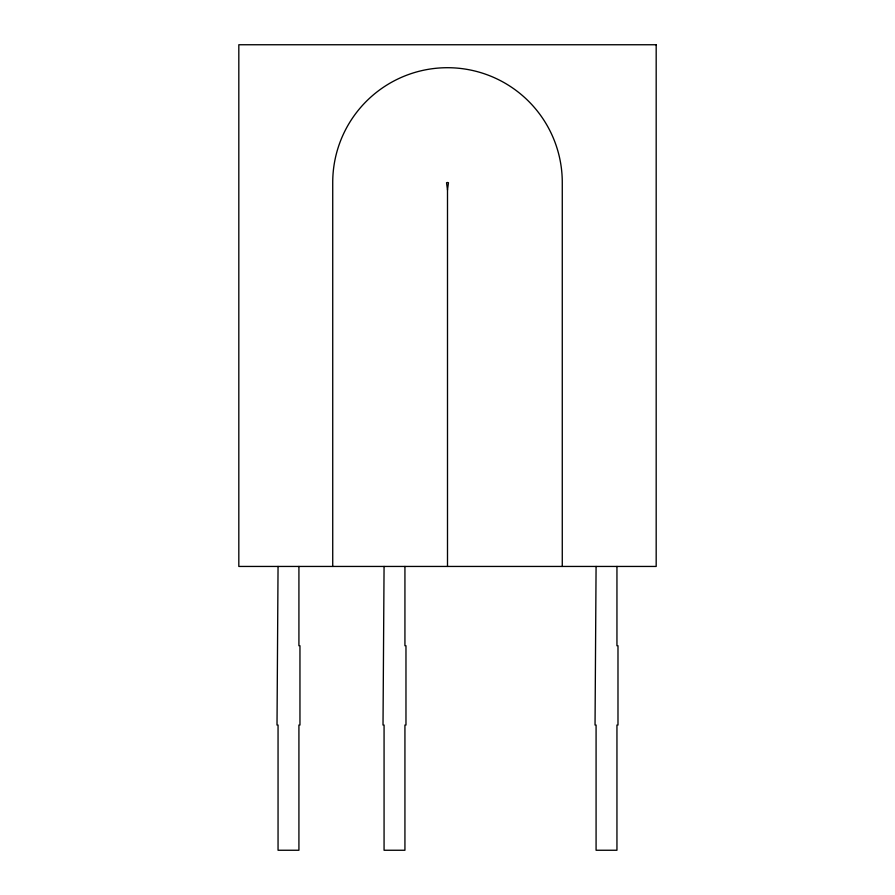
<?xml version="1.0" encoding="UTF-8"?>
<svg xmlns="http://www.w3.org/2000/svg" width="895" height="895" viewBox="0 0 895 895"><rect width="100%" height="100%" fill="white"/><g stroke="black" fill="none" stroke-linecap="round" stroke-linejoin="round"><path stroke-width="1.34" d="M447.5 189.997L448.462 182.737L447.5 182.479L446.538 182.737L447.5 189.997L447.5 566.445M616.946 566.445L616.946 645.742L617.986 645.742L617.986 725.039L616.946 725.039L616.946 850.25L596.081 850.25L596.081 725.039L595.041 725.039L596.081 566.445M562.273 566.445L562.273 182.479A114.773 114.773 0 0 0 447.5 67.707A114.773 114.773 0 0 0 332.727 182.479L332.727 566.445M404.932 566.445L404.932 645.742L405.972 645.742L405.972 725.039L404.932 725.039L404.932 850.25L384.067 850.25L384.067 725.039L383.015 725.039L384.067 566.445M298.919 566.445L298.919 645.742L299.959 645.742L299.959 725.039L298.919 725.039L298.919 850.25L278.054 850.25L278.054 725.039L277.014 725.039L278.054 566.445M656.18 44.75L238.82 44.75L238.82 566.445L656.18 566.445L656.18 44.75"/></g></svg>
